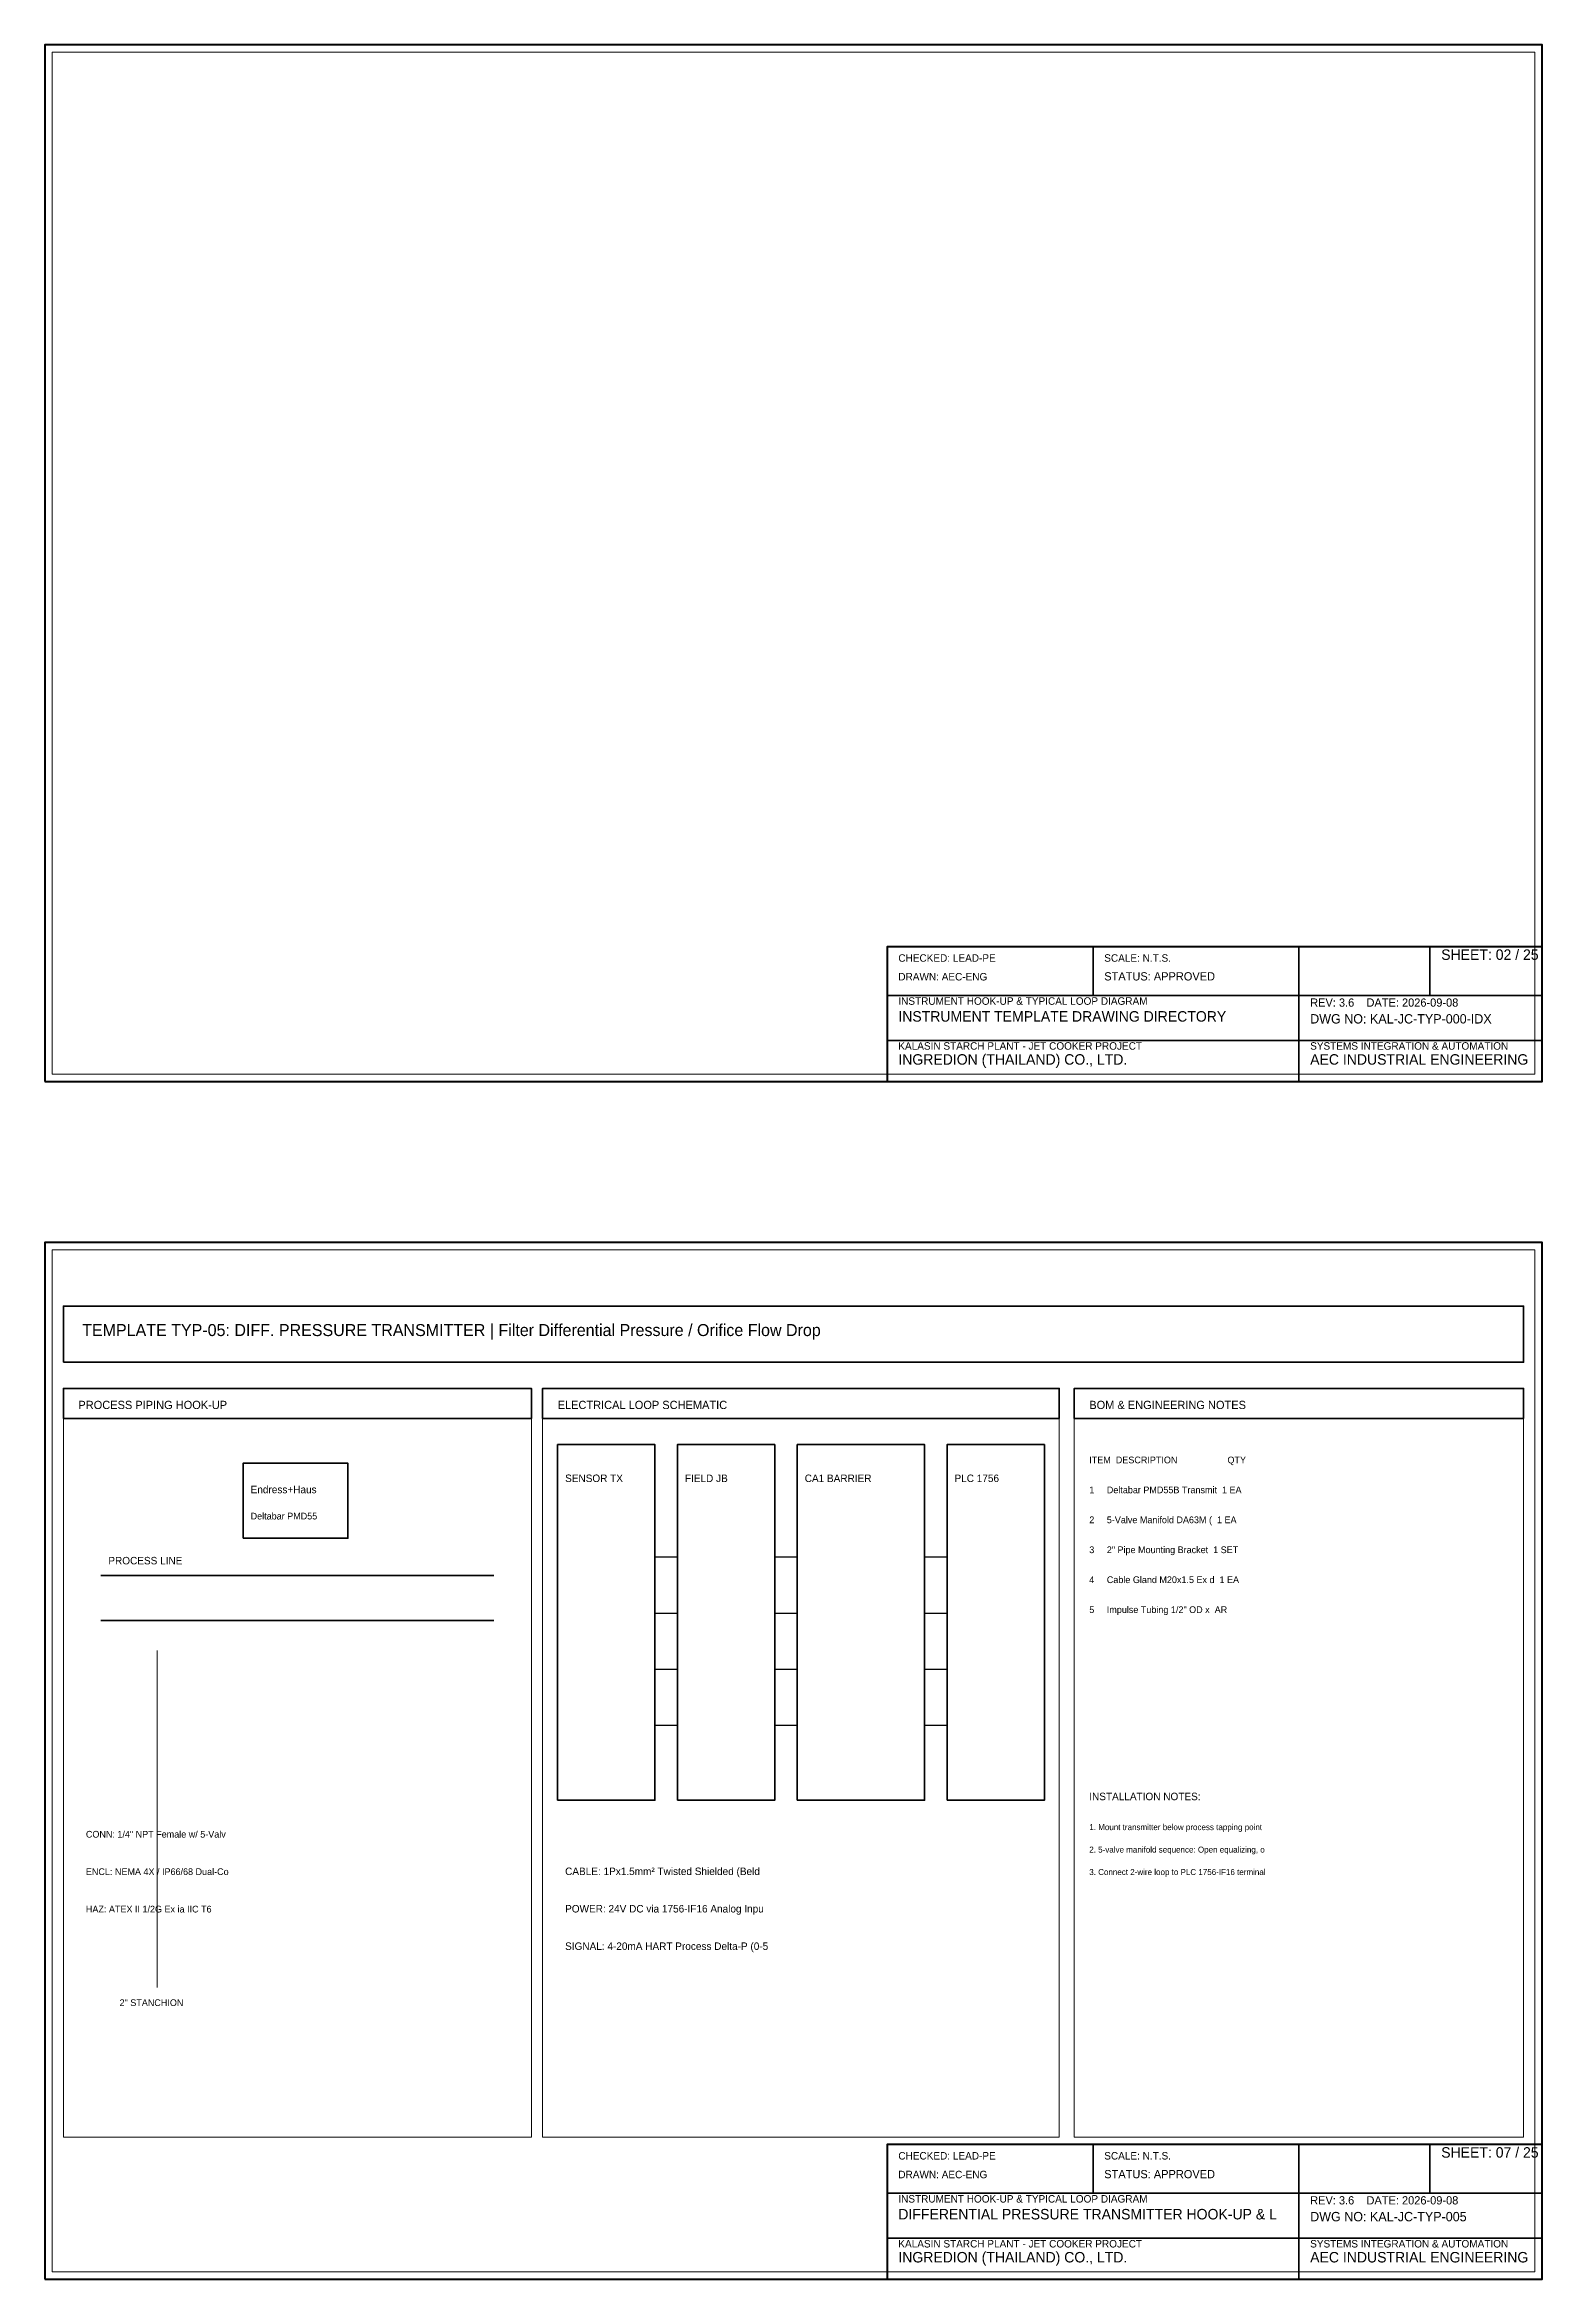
# Model space of a CAD drawing. Header units: millimetres. Extents: x 0 to 2200, y -1280 to 277.
# Drawn here: x 450 to 850, y -320 to 277 of the extents above; entities that cross this region are included whole.
import ezdxf

# ---------------------------------------------------------------- set-up
doc = ezdxf.new("R2010")
doc.units = ezdxf.units.MM
for name, color, linetype, lineweight in [('0_BORDER', 7, 'Continuous', 70), ('0_TITLE_BLOCK', 4, 'Continuous', 35), ('IE-CABLE', 6, 'Continuous', 25), ('IE-EQUIP', 2, 'Continuous', 35), ('IE-WIRE', 1, 'Continuous', 25), ('IS_BARRIERS', 140, 'Continuous', 35), ('NOTATIONS', 8, 'Continuous', 18), ('TER', 3, 'Continuous', 35), ('TEXTS', 7, 'Continuous', 25)]:
    doc.layers.add(name, color=color, linetype=linetype, lineweight=lineweight)

msp = doc.modelspace()

# ---------------------------------------------------------------- linework, layer by layer
at = {"layer": '0_BORDER'}
for points in [[(450, 0), (850, 0), (850, 277), (450, 277)], [(675, 0), (850, 0), (850, 36), (675, 36)], [(450, -320), (850, -320), (850, -43), (450, -43)], [(675, -320), (850, -320), (850, -284), (675, -284)]]:
    msp.add_lwpolyline(points, close=True, dxfattribs=at)
at = {"layer": '0_TITLE_BLOCK'}
for p, q in [((730, 23), (730, 36)), ((785, 23), (785, 36)), ((820, 23), (820, 36)), ((675, 23), (850, 23)), ((785, 0), (785, 23)), ((675, 11), (850, 11)), ((730, -297), (730, -284)), ((785, -297), (785, -284)), ((820, -297), (820, -284)), ((675, -297), (850, -297)), ((785, -320), (785, -297)), ((675, -309), (850, -309))]:
    msp.add_line(p, q, dxfattribs=at)
for points in [[(455, -90), (580, -90), (580, -82), (455, -82)], [(583, -90), (721, -90), (721, -82), (583, -82)], [(725, -90), (845, -90), (845, -82), (725, -82)]]:
    msp.add_lwpolyline(points, close=True, dxfattribs=at)
at = {"layer": 'IE-CABLE'}
for p, q in [((645, -127), (651, -127)), ((645, -142), (651, -142)), ((645, -157), (651, -157)), ((645, -172), (651, -172))]:
    msp.add_line(p, q, dxfattribs=at)
at = {"layer": 'IE-EQUIP'}
for p, q in [((465, -132), (570, -132)), ((465, -144), (570, -144))]:
    msp.add_line(p, q, dxfattribs=at)
for points in [[(455, -75), (845, -75), (845, -60), (455, -60)], [(587, -192), (613, -192), (613, -97), (587, -97)], [(691, -192), (717, -192), (717, -97), (691, -97)], [(503, -122), (531, -122), (531, -102), (503, -102)]]:
    msp.add_lwpolyline(points, close=True, dxfattribs=at)
at = {"layer": 'IE-WIRE'}
for p, q in [((613, -127), (619, -127)), ((685, -127), (691, -127)), ((613, -142), (619, -142)), ((685, -142), (691, -142)), ((613, -157), (619, -157)), ((685, -157), (691, -157)), ((613, -172), (619, -172)), ((685, -172), (691, -172))]:
    msp.add_line(p, q, dxfattribs=at)
at = {"layer": 'IS_BARRIERS'}
msp.add_lwpolyline([(651, -192), (685, -192), (685, -97), (651, -97)], close=True, dxfattribs=at)
at = {"layer": 'NOTATIONS'}
msp.add_line((480, -242), (480, -152), dxfattribs=at)
for points in [[(452, 2), (848, 2), (848, 275), (452, 275)], [(452, -318), (848, -318), (848, -45), (452, -45)], [(455, -282), (580, -282), (580, -82), (455, -82)], [(583, -282), (721, -282), (721, -82), (583, -82)], [(725, -282), (845, -282), (845, -82), (725, -82)]]:
    msp.add_lwpolyline(points, close=True, dxfattribs=at)
at = {"layer": 'TER'}
msp.add_lwpolyline([(619, -192), (645, -192), (645, -97), (619, -97)], close=True, dxfattribs=at)

# ---------------------------------------------------------------- texts
at = {"layer": '0_TITLE_BLOCK'}
for s, height, p in [('SHEET: 02 / 25', 2.8, (823, 32.5)), ('STATUS: APPROVED', 2.2, (733, 27)), ('INSTRUMENT TEMPLATE DRAWING DIRECTORY', 2.8, (678, 16)), ('INGREDION (THAILAND) CO., LTD.', 2.8, (678, 4.5)), ('AEC INDUSTRIAL ENGINEERING', 2.8, (788, 4.5)), ('TEMPLATE TYP-05: DIFF. PRESSURE TRANSMITTER | Filter Differential Pressure / Orifice Flow Drop', 3.2, (460, -68)), ('PROCESS PIPING HOOK-UP', 2.2, (459, -87.5)), ('ELECTRICAL LOOP SCHEMATIC', 2.2, (587, -87.5)), ('BOM & ENGINEERING NOTES', 2.2, (729, -87.5)), ('ITEM  DESCRIPTION                    QTY', 1.8, (729, -102)), ('INSTALLATION NOTES:', 2, (729, -192)), ('SHEET: 07 / 25', 2.8, (823, -287.5)), ('STATUS: APPROVED', 2.2, (733, -293)), ('DIFFERENTIAL PRESSURE TRANSMITTER HOOK-UP & L', 2.8, (678, -304)), ('INGREDION (THAILAND) CO., LTD.', 2.8, (678, -315.5)), ('AEC INDUSTRIAL ENGINEERING', 2.8, (788, -315.5))]:
    msp.add_text(s, height=height, dxfattribs=at).set_placement(p)
at = {"layer": 'IE-CABLE'}
msp.add_text('CABLE: 1Px1.5mm² Twisted Shielded (Beld', height=2, dxfattribs=at).set_placement((589, -212))
at = {"layer": 'NOTATIONS'}
for s, height, p in [('Deltabar PMD55', 1.8, (505, -117)), ('1. Mount transmitter below process tapping point', 1.6, (729, -200)), ('2. 5-valve manifold sequence: Open equalizing, o', 1.6, (729, -206)), ('3. Connect 2-wire loop to PLC 1756-IF16 terminal', 1.6, (729, -212)), ('2" STANCHION', 1.8, (470, -247))]:
    msp.add_text(s, height=height, dxfattribs=at).set_placement(p)
at = {"layer": 'TER'}
msp.add_text('FIELD JB', height=2, dxfattribs=at).set_placement((621, -107))
at = {"layer": 'TEXTS'}
for s, height, p in [('CHECKED: LEAD-PE', 2, (678, 32)), ('SCALE: N.T.S.', 2, (733, 32)), ('DRAWN: AEC-ENG', 2, (678, 27)), ('INSTRUMENT HOOK-UP & TYPICAL LOOP DIAGRAM', 2, (678, 20.5)), ('REV: 3.6    DATE: 2026-09-08', 2.2, (788, 20)), ('DWG NO: KAL-JC-TYP-000-IDX', 2.5, (788, 15.5)), ('KALASIN STARCH PLANT - JET COOKER PROJECT', 2, (678, 8.5)), ('SYSTEMS INTEGRATION & AUTOMATION', 2, (788, 8.5)), ('SENSOR TX', 2, (589, -107)), ('CA1 BARRIER', 2, (653, -107)), ('PLC 1756', 2, (693, -107)), ('Endress+Haus', 2, (505, -110)), ('1     Deltabar PMD55B Transmit  1 EA', 1.8, (729, -110)), ('2     5-Valve Manifold DA63M (  1 EA', 1.8, (729, -118)), ('3     2" Pipe Mounting Bracket  1 SET', 1.8, (729, -126)), ('PROCESS LINE', 2, (467, -129)), ('4     Cable Gland M20x1.5 Ex d  1 EA', 1.8, (729, -134)), ('5     Impulse Tubing 1/2" OD x  AR', 1.8, (729, -142)), ('CONN: 1/4" NPT Female w/ 5-Valv', 1.8, (461, -202)), ('ENCL: NEMA 4X / IP66/68 Dual-Co', 1.8, (461, -212)), ('HAZ: ATEX II 1/2G Ex ia IIC T6', 1.8, (461, -222)), ('POWER: 24V DC via 1756-IF16 Analog Inpu', 2, (589, -222)), ('SIGNAL: 4-20mA HART Process Delta-P (0-5', 2, (589, -232)), ('CHECKED: LEAD-PE', 2, (678, -288)), ('SCALE: N.T.S.', 2, (733, -288)), ('DRAWN: AEC-ENG', 2, (678, -293)), ('INSTRUMENT HOOK-UP & TYPICAL LOOP DIAGRAM', 2, (678, -299.5)), ('REV: 3.6    DATE: 2026-09-08', 2.2, (788, -300)), ('DWG NO: KAL-JC-TYP-005', 2.5, (788, -304.5)), ('KALASIN STARCH PLANT - JET COOKER PROJECT', 2, (678, -311.5)), ('SYSTEMS INTEGRATION & AUTOMATION', 2, (788, -311.5))]:
    msp.add_text(s, height=height, dxfattribs=at).set_placement(p)

doc.saveas('drawing.dxf')
